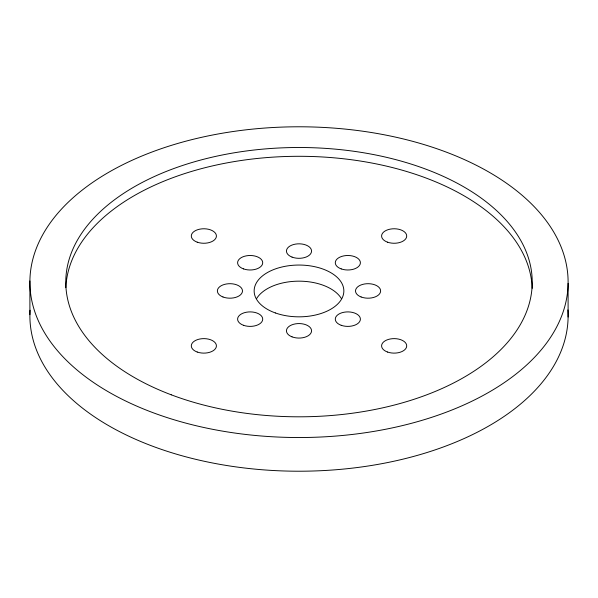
<?xml version="1.0" encoding="UTF-8"?>
<svg xmlns="http://www.w3.org/2000/svg" width="598" height="598" viewBox="0 0 598 598"><rect width="100%" height="100%" fill="white"/><g stroke="black" fill="none" stroke-linecap="round" stroke-linejoin="round"><path stroke-width="0.9" d="M568.1 283.347A269.107 155.368 0 0 1 162.663 416.111A269.107 155.368 0 0 1 166.237 147.011A269.107 155.368 0 0 1 568.1 283.347L568.1 317.037M29.9 280.963L29.9 314.653M256.804 298.282A44.85 25.893 0 0 1 299 281.165A44.85 25.893 0 0 1 341.196 298.282M567.913 309.936A269.107 155.368 0 0 1 299.247 471.217A269.107 155.368 0 0 1 30.072 310.22M65.847 287.631A233.227 134.655 0 0 1 299.605 156.295A233.227 134.655 0 0 1 532.183 288.333M275.364 312.948A44.85 25.893 0 0 0 343.828 291.757A44.85 25.893 0 0 0 277.808 268.121A44.85 25.893 0 0 0 275.364 312.948M243.543 268.906A12.558 7.251 0 0 0 262.709 262.971A12.558 7.251 0 0 0 244.223 256.355A12.558 7.251 0 0 0 243.543 268.906M222.979 296.982A12.558 7.251 0 0 0 242.459 291.398A12.558 7.251 0 0 0 224.347 284.446A12.558 7.251 0 0 0 222.979 296.982M243.543 325.305A12.558 7.251 0 0 0 262.709 319.369A12.558 7.251 0 0 0 244.223 312.754A12.558 7.251 0 0 0 243.543 325.305M292.048 336.861A12.558 7.251 0 0 0 311.536 331.277A12.558 7.251 0 0 0 293.416 324.325A12.558 7.251 0 0 0 292.048 336.861M341.226 325.305A12.558 7.251 0 0 0 360.392 319.369A12.558 7.251 0 0 0 341.906 312.754A12.558 7.251 0 0 0 341.226 325.305M361.125 296.982A12.558 7.251 0 0 0 380.605 291.398A12.558 7.251 0 0 0 362.485 284.446A12.558 7.251 0 0 0 361.125 296.982M341.226 268.906A12.558 7.251 0 0 0 360.392 262.971A12.558 7.251 0 0 0 341.906 256.355A12.558 7.251 0 0 0 341.226 268.906M292.048 257.103A12.558 7.251 0 0 0 311.536 251.519A12.558 7.251 0 0 0 293.416 244.575A12.558 7.251 0 0 0 292.048 257.103M197.235 242.175A12.558 7.251 0 0 0 216.409 236.24A12.558 7.251 0 0 0 197.923 229.625A12.558 7.251 0 0 0 197.235 242.175M387.526 242.175A12.558 7.251 0 0 0 406.7 236.24A12.558 7.251 0 0 0 388.207 229.625A12.558 7.251 0 0 0 387.526 242.175M387.526 352.035A12.558 7.251 0 0 0 406.7 346.1A12.558 7.251 0 0 0 388.207 339.485A12.558 7.251 0 0 0 387.526 352.035M197.235 352.035A12.558 7.251 0 0 0 216.409 346.1A12.558 7.251 0 0 0 197.923 339.485A12.558 7.251 0 0 0 197.235 352.035M171.26 394.815A233.227 134.655 0 0 0 531.861 289.694A233.227 134.655 0 0 0 193.879 161.953A233.227 134.655 0 0 0 171.26 394.815"/></g></svg>
